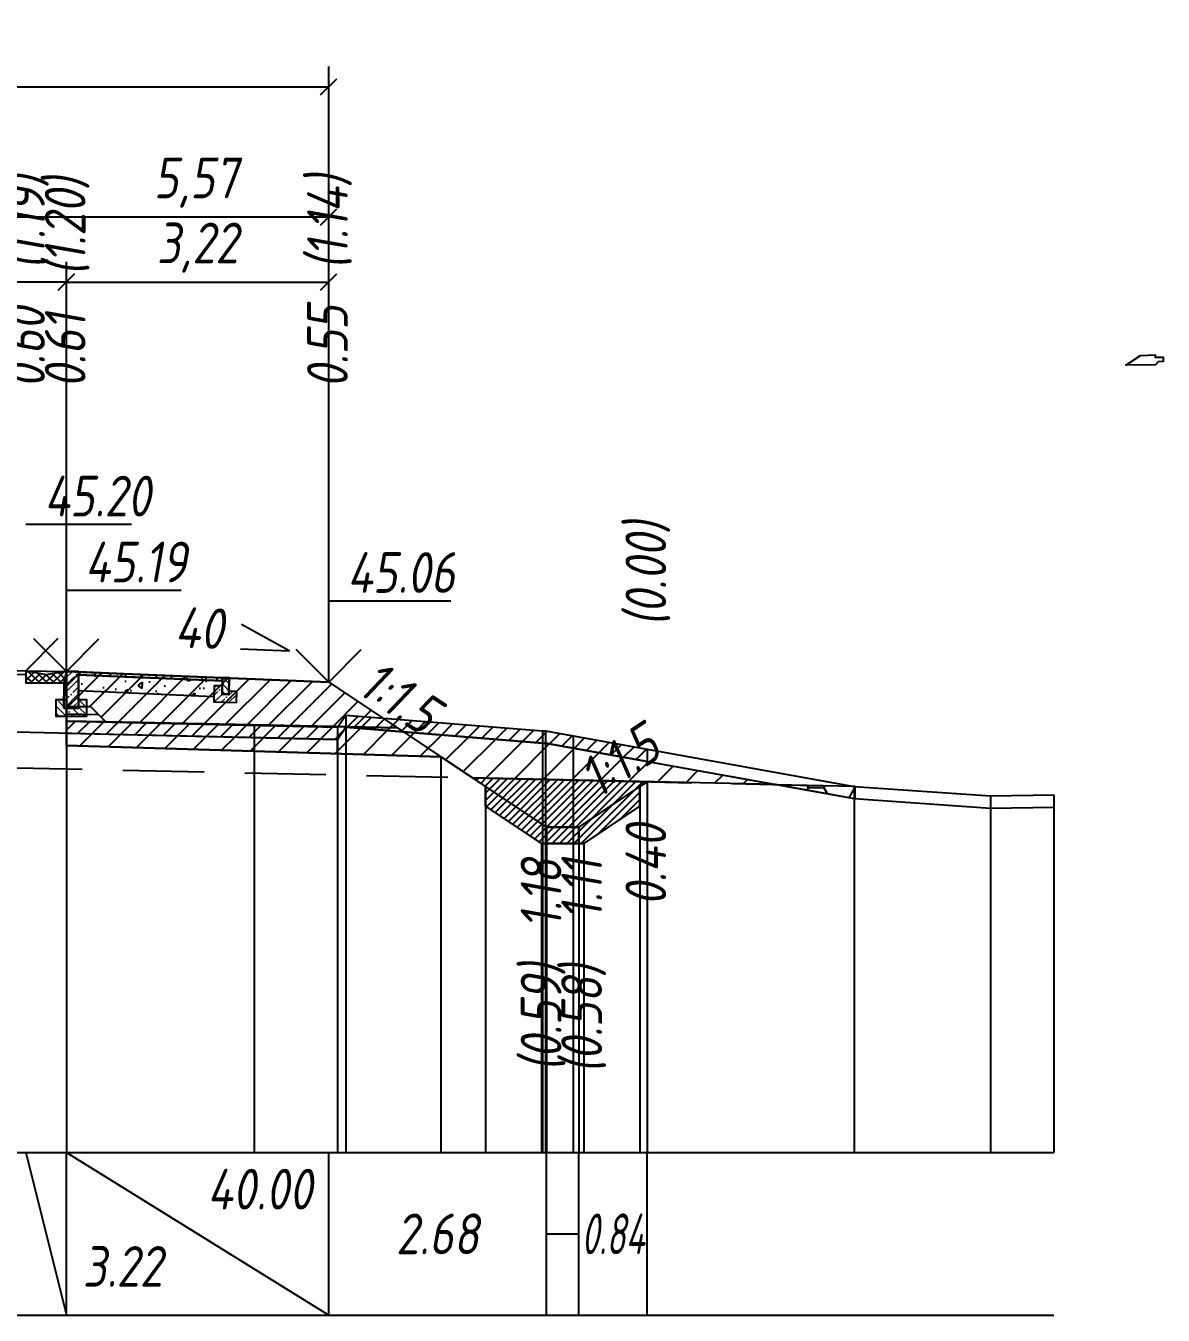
# Model space of a CAD drawing. Extents: x -717 to 1451, y -133302 to 233.
# Drawn here: x -125.9 to -56, y -114167.9 to -114088.6 of the extents above; entities that cross this region are included whole.
import ezdxf
from ezdxf.enums import TextEntityAlignment as Align

# ---------------------------------------------------------------- set-up
doc = ezdxf.new("R2010")
doc.units = 0
doc.linetypes.add('штриховая', pattern=[0.75, 0.5, -0.25])
for name, color, linetype in [('Интерполированный поперечник', 2, 'Continuous'), ('КОД_399', 252, 'Continuous'), ('Код_514', 1, 'Continuous'), ('Контур_0', 7, 'Continuous'), ('Контур_2521', 7, 'Continuous'), ('Контур_2564', 7, 'Continuous'), ('Контур_2660', 7, 'Continuous'), ('Контур_2665', 7, 'Continuous'), ('Контур_400', 7, 'Continuous'), ('Контур_508', 7, 'Continuous'), ('Контур_512', 7, 'Continuous'), ('Контур_513', 7, 'Continuous'), ('Контур_818', 7, 'Continuous'), ('Красный поперечник', 1, 'Continuous'), ('Объём_2501', 7, 'Continuous'), ('Объём_2564', 7, 'Continuous'), ('Объём_2650', 7, 'Continuous'), ('Объём_2660', 7, 'Continuous'), ('Объём_2661', 7, 'Continuous'), ('Объём_2663', 7, 'Continuous'), ('Объём_2664', 7, 'Continuous'), ('Объём_2665', 7, 'Continuous'), ('Объём_2666', 7, 'Continuous'), ('Откосы', 7, 'Continuous'), ('Отметки покрытия', 7, 'Continuous'), ('Рабочие отметки', 7, 'Continuous'), ('Рабочие отметки доп.', 7, 'Continuous'), ('Слои выравнивания', 7, 'Continuous'), ('Таблица', 7, 'Continuous'), ('Уклоны проезжей части', 7, 'Continuous'), ('Черный поперечник', 3, 'Continuous')]:
    doc.layers.add(name, color=color, linetype=linetype)
for name, color, linetype, true_color in [('Контур_2540', 2, 'Continuous', 0xffff00), ('Контур_2560', 2, 'Continuous', 0xffff00), ('Контур_2561', 7, 'Continuous', 0xff8040), ('Контур_2562', 3, 'Continuous', 0x00ff00), ('Контур_2563', 7, 'Continuous', 0xff8000), ('Контур_2570', 7, 'Continuous', 0x80ff00), ('Контур_2583', 3, 'Continuous', 0x00ff00), ('Контур_2584', 3, 'Continuous', 0x00ff00), ('Контур_2736', 4, 'Continuous', 0x00ffff), ('Контур_2737', 4, 'Continuous', 0x00ffff), ('Контур_2738', 4, 'Continuous', 0x00ffff), ('Контур_2739', 4, 'Continuous', 0x00ffff), ('Контур_2741', 4, 'Continuous', 0x00ffff), ('Контур_2742', 4, 'Continuous', 0x00ffff), ('Контур_2743', 4, 'Continuous', 0x00ffff), ('Контур_2744', 7, 'Continuous', 0xa4ffff), ('Контур_2745', 7, 'Continuous', 0xa4ffff), ('Контур_2747', 4, 'Continuous', 0x00ffff), ('Контур_2748', 4, 'Continuous', 0x00ffff), ('Контур_2749', 4, 'Continuous', 0x00ffff), ('Контур_2750', 4, 'Continuous', 0x00ffff), ('Контур_2751', 4, 'Continuous', 0x00ffff), ('Контур_2752', 4, 'Continuous', 0x00ffff), ('Контур_2760', 7, 'Continuous', 0x323232), ('Контур_402', 7, 'Continuous', 0xff6464), ('Контур_703', 4, 'Continuous', 0x00ffff), ('Контур_705', 4, 'Continuous', 0x00ffff), ('Контур_707', 4, 'Continuous', 0x00ffff), ('Контур_720', 131, 'Continuous', 0xaaffff), ('Объём_2520', 7, 'Continuous', 0x80ffff), ('Объём_2540', 2, 'Continuous', 0xffff00), ('Объём_2560', 2, 'Continuous', 0xffff00), ('Объём_2561', 7, 'Continuous', 0xff8040), ('Объём_2562', 3, 'Continuous', 0x00ff00), ('Объём_2563', 7, 'Continuous', 0xff8000), ('Объём_2570', 7, 'Continuous', 0x80ff00), ('Объём_2583', 3, 'Continuous', 0x00ff00), ('Объём_2584', 3, 'Continuous', 0x00ff00), ('Объём_2593', 3, 'Continuous', 0x00ff00), ('Объём_2597', 3, 'Continuous', 0x00ff00), ('Объём_2600', 7, 'Continuous', 0x808000), ('Объём_2620', 2, 'Continuous', 0xffff00), ('Объём_2746', 2, 'Continuous', 0xffff00)]:
    doc.layers.add(name, color=color, linetype=linetype, true_color=true_color)
doc.styles.get("Standard").update_dxf_attribs({"font": 'txt', "height": 2.5})
doc.styles.add('М', font='romand.shx', dxfattribs={"width": 0.8, "oblique": 10, "height": 2.5})
doc.dimstyles.new('ISO-25', dxfattribs={"dimtxt": 2.5, "dimasz": 2.5, "dimexe": 1.25, "dimexo": 0.625, "dimtad": 1, "dimtxsty": 'Standard', "dimcen": 2.5, "dimadec": 0, "dimazin": 0, "dimtfac": 1, "dimtmove": 0, "dimatfit": 3, "dimfxl": 1, "dimarcsym": 0})

# ---------------------------------------------------------------- blocks, each defined once
blk = doc.blocks.new('_Oblique')
at = {"color": 0, "linetype": 'ByBlock', "lineweight": -2}
blk.add_line((-0.5, -0.5), (0.5, 0.5), dxfattribs=at)
blk = doc.blocks.new('*D2352')
at = {"color": 0, "lineweight": -2, "transparency": 16777216}
for p, q in [((-123.373, -114127.744), (-123.373, -114103.119)), ((-107.25, -114128.389), (-107.25, -114103.119)), ((-123.373, -114104.369), (-107.25, -114104.369))]:
    blk.add_line(p, q, dxfattribs=at)
at = {"layer": 'Defpoints', "color": 0, "transparency": 16777216}
for p in [(-107.25, -114104.369), (-123.373, -114128.369), (-107.25, -114129.014)]:
    blk.add_point(p, dxfattribs=at)
at = {"color": 0, "lineweight": -2, "transparency": 16777216, "rotation": 180}
blk.add_blockref('_Oblique', (-123.373, -114104.369), dxfattribs=at)
at = {"color": 0, "lineweight": -2, "transparency": 16777216}
blk.add_blockref('_Oblique', (-107.25, -114104.369), dxfattribs=at)
at = {"color": 0, "transparency": 16777216, "insert": (-115.311, -114102.256), "char_height": 2.5, "width": 10, "attachment_point": 5, "style": 'М'}
blk.add_mtext('3,22', dxfattribs=at)
blk = doc.blocks.new('*D2354')
at = {"color": 0, "lineweight": -2, "transparency": 16777216}
for p, q in [((-135.112, -114127.509), (-135.112, -114103.119)), ((-123.373, -114127.744), (-123.373, -114103.119)), ((-135.112, -114104.369), (-145.861, -114104.369)), ((-123.373, -114104.369), (-135.112, -114104.369))]:
    blk.add_line(p, q, dxfattribs=at)
at = {"layer": 'Defpoints', "color": 0, "transparency": 16777216}
for p in [(-123.373, -114104.369), (-135.112, -114128.134), (-123.373, -114128.369)]:
    blk.add_point(p, dxfattribs=at)
at = {"color": 0, "lineweight": -2, "transparency": 16777216, "rotation": 180}
blk.add_blockref('_Oblique', (-135.112, -114104.369), dxfattribs=at)
at = {"color": 0, "lineweight": -2, "transparency": 16777216}
blk.add_blockref('_Oblique', (-123.373, -114104.369), dxfattribs=at)
at = {"color": 0, "transparency": 16777216, "insert": (-142.016, -114102.256), "char_height": 2.5, "width": 10, "attachment_point": 5, "style": 'М'}
blk.add_mtext('2,35', dxfattribs=at)
blk = doc.blocks.new('*D2357')
at = {"color": 0, "lineweight": -2, "transparency": 16777216}
for p, q in [((-135.112, -114127.509), (-135.112, -114099.119)), ((-107.25, -114128.389), (-107.25, -114099.119)), ((-107.25, -114100.369), (-135.112, -114100.369))]:
    blk.add_line(p, q, dxfattribs=at)
at = {"layer": 'Defpoints', "color": 0, "transparency": 16777216}
for p in [(-135.112, -114100.369), (-135.112, -114128.134), (-107.25, -114129.014)]:
    blk.add_point(p, dxfattribs=at)
at = {"color": 0, "lineweight": -2, "transparency": 16777216, "rotation": 180}
blk.add_blockref('_Oblique', (-135.112, -114100.369), dxfattribs=at)
at = {"color": 0, "lineweight": -2, "transparency": 16777216}
blk.add_blockref('_Oblique', (-107.25, -114100.369), dxfattribs=at)
at = {"color": 0, "transparency": 16777216, "insert": (-115.4, -114098.256), "char_height": 2.5, "width": 10, "attachment_point": 5, "style": 'М'}
blk.add_mtext('5,57', dxfattribs=at)
blk = doc.blocks.new('*D2359')
at = {"color": 0, "lineweight": -2, "transparency": 16777216}
for p, q in [((-221.112, -114127.839), (-221.112, -114091.119)), ((-107.25, -114128.389), (-107.25, -114091.119)), ((-221.112, -114092.369), (-107.25, -114092.369))]:
    blk.add_line(p, q, dxfattribs=at)
at = {"layer": 'Defpoints', "color": 0, "transparency": 16777216}
for p in [(-107.25, -114092.369), (-221.112, -114128.464), (-107.25, -114129.014)]:
    blk.add_point(p, dxfattribs=at)
at = {"color": 0, "lineweight": -2, "transparency": 16777216, "rotation": 180}
blk.add_blockref('_Oblique', (-221.112, -114092.369), dxfattribs=at)
at = {"color": 0, "lineweight": -2, "transparency": 16777216}
blk.add_blockref('_Oblique', (-107.25, -114092.369), dxfattribs=at)
at = {"color": 0, "transparency": 16777216, "insert": (-164.181, -114090.256), "char_height": 2.5, "width": 12.5, "attachment_point": 5, "style": 'М'}
blk.add_mtext('22,77', dxfattribs=at)
blk = doc.blocks.new('Тротуар1')
at = {"linetype": 'Continuous', "lineweight": 13}
h = blk.add_hatch(dxfattribs=at)
h.set_pattern_fill('ANSI35', scale=5, angle=90)
h.set_pattern_definition([(135, (-1541.6927, -4801.9416), (-0.88388348, -0.88388348), []), (135, (-1541.6927, -4801.0577), (-0.88388348, -0.88388348), [1.5625, -0.3125, 0, -0.3125])])
h.paths.add_polyline_path([(-16.72, -1.24), (-17.72, -1.24), (-17.72, -2.24), (-18.52, -2.24), (-18.52, -1.85), (-19.52, -1.89), (-19.52, -3.24), (-16.72, -3.24)])
h = blk.add_hatch(dxfattribs=at)
h.set_pattern_fill('ANSI35', scale=5)
h.set_pattern_definition([(45, (-1541.6927, -4800.4416), (-0.88388348, 0.88388348), []), (45, (-1540.8088, -4800.4416), (-0.88388348, 0.88388348), [1.5625, -0.3125, 0, -0.3125])])
h.paths.add_polyline_path([(-17.72, -0.24), (-18.52, -0.24), (-18.52, -2.24), (-17.72, -2.24)])
at = {"linetype": 'Continuous'}
h = blk.add_hatch(dxfattribs=at)
h.set_pattern_fill('ANSI31', color=256, scale=15, angle=45, style=0)
h.set_pattern_definition([(90, (-1932.1888, -4954.235), (-1.875, 3e-16), [])])
h.paths.add_polyline_path([(0, 0), (-17.72, -0.24), (-17.71, -0.63), (-11.04, -0.58), (0, -0.4)])
at = {"layer": 'КОД_399'}
h = blk.add_hatch(dxfattribs=at)
h.set_pattern_fill('AR-CONC', scale=0.7, angle=45, style=0)
h.set_pattern_definition([(95, (-1932.189, -4954.235), (3.860864, 3.2396496), [0.525, -5.775]), (40, (-1932.189, -4954.235), (-4.409945, 3.036377), [0.42, -4.62]), (145.45144, (-1931.867, -4953.965), (-0.549081, 6.2760265), [0.4461813, -4.907995]), (91.1842, (-1933.179, -4953.245), (6.101854, 4.4632964), [0.7875, -8.6625]), (141.63564, (-1932.67, -4952.873), (-0.1953, 9.447982), [0.669272, -7.361996]), (36.18416, (-1933.179, -4953.245), (-0.1953, 9.447982), [0.63, -6.93]), (66, (-1932.4363, -4952.9975), (4.947401, 0.9616773), [0.525, -5.775]), (11, (-1932.4363, -4952.9975), (-2.38496, 4.793659), [0.42, -4.62]), (116.45144, (-1932.024, -4952.9174), (2.562441, 5.7553363), [0.4461813, -4.907995]), (82.5, (-1932.1888, -4954.235), (-1.5875523, 1.7079287), [0, -4.564, 0, -4.69, 0, -4.6375]), (52.5, (-1932.1888, -4954.235), (-0.6501106, 3.2543661), [0, -2.674, 0, -4.459, 0, -1.7675]), (12.5, (-1933.2926, -4955.3388), (2.7539272, 2.5306453), [0, -1.75, 0, -5.46, 0, -7.245]), (2.5, (-1933.7876, -4955.8337), (2.3911299, 3.3821186), [0, -2.275, 0, -3.626, 0, -5.145])])
h.paths.add_polyline_path([(0, -0.4), (-17.71, -0.63), (-17.72, -1.24), (-16.71, -1.24), (-16.72, -2.62), (-0.07, -2.41)])
at = {"linetype": 'Continuous'}
blk.add_lwpolyline([(-17.72, -1.24), (-16.72, -1.24), (-16.72, -3.24), (-19.52, -3.24), (-19.52, -1.89), (-18.52, -1.85)], dxfattribs=at)
at = {"color": 7, "lineweight": 30}
for points in [[(-18.52, -0.24), (-18.52, -2.24), (-17.72, -2.24), (-17.72, -0.24), (-18.52, -0.24)], [(-8.6, -0.53), (0, -0.4)]]:
    blk.add_lwpolyline(points, dxfattribs=at)
for points in [[(0, 0), (-17.72, -0.24), (-17.72, -0.63), (0, -0.4)], [(0, -0.4), (-17.71, -0.63), (-17.72, -1.24), (-16.71, -1.24), (-16.72, -2.62), (-0.07, -2.39)]]:
    blk.add_lwpolyline(points, close=True)
blk = doc.blocks.new('БР100.30.18')
at = {"linetype": 'Continuous', "lineweight": 13}
h = blk.add_hatch(dxfattribs=at)
h.set_pattern_fill('ANSI35', scale=5)
h.set_pattern_definition([(45, (-1504.996, -4799.2297), (-0.88388348, 0.88388348), []), (45, (-1504.1121, -4799.2297), (-0.88388348, 0.88388348), [1.5625, -0.3125, 0, -0.3125])])
h.paths.add_polyline_path([(0.3, 3.47), (1.8, 3.47), (1.8, -1.03), (0, -1.03), (0, 1.97)])
h = blk.add_hatch(dxfattribs=at)
h.set_pattern_fill('ANSI35', scale=5, angle=90)
h.set_pattern_definition([(135, (-1504.996, -4800.7297), (-0.88388348, -0.88388348), []), (135, (-1504.996, -4799.8458), (-0.88388348, -0.88388348), [1.5625, -0.3125, 0, -0.3125])])
h.paths.add_polyline_path([(-1, -0.03), (0, -0.03), (0, -1.03), (1.8, -1.03), (1.8, -0.03), (2.8, -0.03), (2.8, -2.03), (-1, -2.03)])
at = {"color": 7, "lineweight": 30}
blk.add_lwpolyline([(1.8, -1.03), (0, -1.03), (0, 1.97), (0.3, 3.47), (1.8, 3.47)], close=True, dxfattribs=at)
at = {"linetype": 'Continuous'}
blk.add_lwpolyline([(0, -0.03), (-1, -0.03), (-1, -2.03), (2.8, -2.03), (2.8, -0.03), (1.8, -0.03)], dxfattribs=at)

msp = doc.modelspace()

# ---------------------------------------------------------------- hatches: boundary and pattern name
h = msp.add_hatch()
h.set_pattern_fill('ANSI37', color=256, scale=0.1)
h.set_pattern_definition([(45, (-124.6228, -114128.50673), (-0.22451, 0.22451), []), (135, (-124.6228, -114128.50673), (-0.22451, -0.22451), [])])
h.paths.add_polyline_path([(-125.873, -114128.257), (-125.873, -114129.01), (-123.514, -114129.01), (-123.373, -114128.307), (-124.623, -114128.507)])
at = {"layer": 'Объём_2563'}
h = msp.add_hatch(dxfattribs=at)
h.set_pattern_fill('ANSI31', color=256, scale=0.3)
h.set_pattern_definition([(45, (-343.5111, 6.1284), (-0.673519209, 0.673519209), [])])
h.paths.add_polyline_path([(-120.954, -114131.405), (-121.873, -114130.487), (-123.373, -114130.457), (-123.373, -114128.307), (-107.25, -114128.952), (-103.032, -114131.764)])
at = {"layer": 'Объём_2570'}
h = msp.add_hatch(dxfattribs=at)
h.set_pattern_fill('ANSI31', color=256, scale=0.2)
h.set_pattern_definition([(45, (-343.5111, 6.12845), (-0.449012806, 0.449012806), [])])
h.paths.add_polyline_path([(-123.373, -114131.357), (-106.705, -114131.733), (-106.205, -114130.985), (-94.116, -114131.96), (-93.929, -114131.962), (-87.678, -114133.082), (-87.678, -114133.832), (-93.929, -114132.712), (-94.116, -114132.71), (-106.205, -114131.735), (-106.705, -114132.483), (-123.373, -114132.107)])
at = {"layer": 'Объём_2600'}
h = msp.add_hatch(dxfattribs=at)
h.set_pattern_fill('ANSI31', color=6, scale=0.4)
h.set_pattern_definition([(45, (-343.5111, 6.1284), (-0.898025612, 0.898025612), [])])
h.paths.add_polyline_path([(-106.705, -114132.483), (-106.205, -114131.735), (-94.116, -114132.71), (-93.929, -114132.712), (-79.775, -114135.252), (-98.418, -114134.839), (-100.356, -114133.547), (-123.373, -114132.857), (-123.373, -114132.086)])
h = msp.add_hatch(dxfattribs=at)
h.set_pattern_fill('HONEY', color=5, scale=0.3)
h.set_pattern_definition([(0, (-343.5111, 6.12845), (1.42875, 0.8248891935), [0.9525, -1.905]), (120, (-343.5111, 6.12845), (-1.428749997, 0.824889199), [0.9525, -1.905]), (60, (-343.5111, 6.12845), (3e-09, 1.6497783924), [-1.905, 0.9525])])
h.paths.add_polyline_path([(-74.917, -114135.36), (-74.917, -114136.123), (-79.775, -114135.252)])
at = {"layer": 'Объём_2620'}
h = msp.add_hatch(dxfattribs=at)
h.set_pattern_fill('ANSI31', color=2, scale=0.1)
h.set_pattern_definition([(45, (-343.5111, 6.12845), (-0.224506403, 0.224506403), [])])
h.paths.add_polyline_path([(-97.62, -114135.372), (-98.418, -114134.839), (-87.678, -114135.077), (-88.12, -114135.372), (-88.12, -114136.573), (-91.567, -114138.872), (-94.173, -114138.872), (-97.62, -114136.573)])

# ---------------------------------------------------------------- linework, layer by layer
msp.add_lwpolyline([(-125.873, -114128.257), (-125.873, -114129.01), (-123.514, -114129.01), (-123.373, -114128.307), (-124.623, -114128.507), (-125.873, -114128.257)])
at = {"layer": 'Интерполированный поперечник', "linetype": 'штриховая', "ltscale": 10, "flags": 128}
msp.add_lwpolyline([(-232.387, -114131.872), (-74.917, -114135.36)], dxfattribs=at)
at = {"layer": 'Код_514'}
for p, q in [((-125.873, -114157.872), (-123.373, -114167.872)), ((-123.373, -114167.872), (-123.373, -114157.872)), ((-123.373, -114157.872), (-107.25, -114167.872)), ((-107.25, -114167.872), (-107.25, -114157.872)), ((-93.87, -114167.872), (-93.87, -114157.872)), ((-91.87, -114167.872), (-91.87, -114157.872)), ((-87.678, -114167.872), (-87.678, -114157.872)), ((-93.87, -114162.872), (-91.87, -114162.872))]:
    msp.add_line(p, q, dxfattribs=at)
at = {"layer": 'Контур_0', "flags": 128}
for points in [[(-107.25, -114128.952), (-98.418, -114134.839), (-98.418, -114134.839), (-98.418, -114134.839), (-98.418, -114134.839), (-98.418, -114134.839), (-98.418, -114134.839), (-98.418, -114134.839), (-98.418, -114134.839), (-98.418, -114134.839), (-98.418, -114134.839), (-98.418, -114134.839), (-98.418, -114134.839), (-98.418, -114134.839), (-98.418, -114134.839), (-93.87, -114137.872)], [(-107.25, -114128.952), (-98.418, -114134.839), (-98.418, -114134.839), (-98.418, -114134.839), (-98.418, -114134.839), (-98.418, -114134.839), (-98.418, -114134.839), (-98.418, -114134.839), (-98.418, -114134.839), (-98.418, -114134.839), (-98.418, -114134.839), (-98.418, -114134.839), (-98.418, -114134.839), (-98.418, -114134.839), (-98.418, -114134.839), (-93.87, -114137.872), (-91.87, -114137.872), (-87.678, -114135.077), (-87.678, -114135.077), (-87.678, -114135.077), (-87.678, -114135.077), (-87.678, -114135.077), (-87.678, -114135.077), (-87.678, -114135.077), (-87.678, -114135.077), (-87.678, -114135.077), (-87.678, -114135.077), (-87.678, -114135.077), (-87.678, -114135.077), (-87.678, -114135.077)], [(-123.373, -114131.357), (-123.373, -114130.457), (-121.873, -114130.487), (-120.954, -114131.405), (-123.373, -114131.357), (-123.373, -114131.357)], [(-123.373, -114130.457), (-121.873, -114130.487), (-120.954, -114131.405), (-103.032, -114131.764)]]:
    msp.add_lwpolyline(points, dxfattribs=at)
at = {"layer": 'Контур_2521', "color": 250, "flags": 128}
msp.add_lwpolyline([(-123.373, -114130.907), (-121.414, -114130.946)], dxfattribs=at)
at = {"layer": 'Контур_2540', "flags": 128}
msp.add_lwpolyline([(-123.373, -114131.357), (-103.032, -114131.764), (-100.356, -114133.547), (-123.373, -114132.857), (-123.373, -114131.357), (-123.373, -114131.357)], dxfattribs=at)
at = {"layer": 'Контур_2560', "flags": 128}
msp.add_lwpolyline([(-123.373, -114128.307), (-107.25, -114128.952), (-107.25, -114128.952), (-107.25, -114128.952)], dxfattribs=at)
at = {"layer": 'Контур_2561', "flags": 128}
msp.add_lwpolyline([(-123.373, -114128.307), (-123.373, -114128.307), (-107.25, -114128.952), (-107.25, -114128.952), (-123.373, -114128.307)], dxfattribs=at)
at = {"layer": 'Контур_2562', "flags": 128}
msp.add_lwpolyline([(-107.25, -114128.952), (-107.25, -114128.952), (-107.25, -114128.952), (-107.25, -114128.952), (-107.25, -114128.952)], dxfattribs=at)
at = {"layer": 'Контур_2563', "flags": 128}
msp.add_lwpolyline([(-120.954, -114131.405), (-121.873, -114130.487), (-123.373, -114130.457), (-123.373, -114128.307), (-107.25, -114128.952), (-103.032, -114131.764), (-120.954, -114131.405), (-120.954, -114131.405)], dxfattribs=at)
at = {"layer": 'Контур_2564', "flags": 128}
msp.add_lwpolyline([(-123.373, -114128.307), (-107.25, -114128.952)], dxfattribs=at)
at = {"layer": 'Контур_2570', "flags": 128}
msp.add_lwpolyline([(-170.509, -114130.972), (-111.832, -114132.358), (-106.705, -114132.483), (-106.205, -114131.735), (-94.116, -114132.71), (-93.929, -114132.712), (-92.224, -114133.014), (-74.944, -114136.121), (-74.944, -114136.121), (-66.567, -114136.701), (-62.678, -114136.637)], dxfattribs=at)
at = {"layer": 'Контур_2583', "flags": 128}
for points in [[(-93.87, -114137.872), (-97.62, -114135.372), (-97.62, -114136.573), (-94.173, -114138.872), (-93.87, -114138.872), (-93.87, -114137.872)], [(-88.12, -114136.573), (-88.12, -114135.372), (-91.87, -114137.872), (-91.87, -114138.872), (-91.567, -114138.872), (-88.12, -114136.573)]]:
    msp.add_lwpolyline(points, dxfattribs=at)
at = {"layer": 'Контур_2584', "flags": 128}
msp.add_lwpolyline([(-93.87, -114137.872), (-93.87, -114138.872), (-91.87, -114138.872), (-91.87, -114137.872), (-93.87, -114137.872)], dxfattribs=at)
at = {"layer": 'Контур_2660', "flags": 128}
msp.add_lwpolyline([(-123.373, -114132.857), (-100.356, -114133.547)], dxfattribs=at)
at = {"layer": 'Контур_2665', "flags": 128}
msp.add_lwpolyline([(-107.25, -114128.952), (-107.25, -114128.952)], dxfattribs=at)
at = {"layer": 'Контур_2736', "flags": 128}
for points in [[(-107.25, -114128.952), (-98.418, -114134.839)], [(-98.418, -114134.839), (-93.87, -114137.872)]]:
    msp.add_lwpolyline(points, dxfattribs=at)
at = {"layer": 'Контур_2737', "flags": 128}
msp.add_lwpolyline([(-98.418, -114134.839), (-98.418, -114134.839)], dxfattribs=at)
at = {"layer": 'Контур_2738', "flags": 128}
msp.add_lwpolyline([(-98.418, -114134.839), (-98.418, -114134.839)], dxfattribs=at)
at = {"layer": 'Контур_2739', "flags": 128}
msp.add_lwpolyline([(-98.418, -114134.839), (-98.418, -114134.839)], dxfattribs=at)
at = {"layer": 'Контур_2741', "flags": 128}
msp.add_lwpolyline([(-87.678, -114135.077), (-87.678, -114135.077)], dxfattribs=at)
at = {"layer": 'Контур_2742', "flags": 128}
msp.add_lwpolyline([(-87.678, -114135.077), (-87.678, -114135.077)], dxfattribs=at)
at = {"layer": 'Контур_2743', "flags": 128}
msp.add_lwpolyline([(-87.678, -114135.077), (-87.678, -114135.077)], dxfattribs=at)
at = {"layer": 'Контур_2744', "flags": 128}
msp.add_lwpolyline([(-87.678, -114135.077), (-87.678, -114135.077)], dxfattribs=at)
msp.add_lwpolyline([(-87.678, -114135.077), (-87.678, -114135.077)], dxfattribs=at)
msp.add_lwpolyline([(-87.678, -114135.077), (-87.678, -114135.077)], dxfattribs=at)
msp.add_lwpolyline([(-87.678, -114135.077), (-87.678, -114135.077)], dxfattribs=at)
msp.add_lwpolyline([(-87.678, -114135.077), (-87.678, -114135.077)], dxfattribs=at)
msp.add_lwpolyline([(-87.678, -114135.077), (-87.678, -114135.077)], dxfattribs=at)
at = {"layer": 'Контур_2745', "flags": 128}
msp.add_lwpolyline([(-98.418, -114134.839), (-98.418, -114134.839)], dxfattribs=at)
msp.add_lwpolyline([(-98.418, -114134.839), (-98.418, -114134.839)], dxfattribs=at)
msp.add_lwpolyline([(-98.418, -114134.839), (-98.418, -114134.839)], dxfattribs=at)
msp.add_lwpolyline([(-98.418, -114134.839), (-98.418, -114134.839)], dxfattribs=at)
msp.add_lwpolyline([(-98.418, -114134.839), (-98.418, -114134.839)], dxfattribs=at)
msp.add_lwpolyline([(-98.418, -114134.839), (-98.418, -114134.839)], dxfattribs=at)
at = {"layer": 'Контур_2747', "flags": 128}
msp.add_lwpolyline([(-98.418, -114134.839), (-98.418, -114134.839)], dxfattribs=at)
at = {"layer": 'Контур_2748', "flags": 128}
msp.add_lwpolyline([(-98.418, -114134.839), (-98.418, -114134.839)], dxfattribs=at)
at = {"layer": 'Контур_2749', "flags": 128}
msp.add_lwpolyline([(-98.418, -114134.839), (-98.418, -114134.839)], dxfattribs=at)
at = {"layer": 'Контур_2750', "flags": 128}
msp.add_lwpolyline([(-87.678, -114135.077), (-87.678, -114135.077)], dxfattribs=at)
at = {"layer": 'Контур_2751', "flags": 128}
msp.add_lwpolyline([(-87.678, -114135.077), (-87.678, -114135.077)], dxfattribs=at)
at = {"layer": 'Контур_2752', "flags": 128}
msp.add_lwpolyline([(-87.678, -114135.077), (-87.678, -114135.077)], dxfattribs=at)
at = {"layer": 'Контур_2760', "flags": 128}
msp.add_lwpolyline([(-213.682, -114128.113), (-211.612, -114128.072), (-194.112, -114127.722), (-193.398, -114127.708), (-173.362, -114127.307), (-170.509, -114127.364), (-152.612, -114127.722), (-135.112, -114128.072), (-125.873, -114128.257), (-123.373, -114128.307)], dxfattribs=at)
at = {"layer": 'Контур_400', "flags": 128}
msp.add_lwpolyline([(-173.362, -114127.307), (-152.612, -114127.722), (-135.112, -114128.072), (-135.112, -114128.072), (-135.112, -114128.072), (-135.112, -114128.072), (-125.873, -114128.257), (-125.873, -114128.257), (-123.373, -114128.307)], dxfattribs=at)
at = {"layer": 'Контур_402', "flags": 128}
msp.add_lwpolyline([(-123.373, -114131.336), (-123.373, -114132.857), (-100.356, -114133.547)], dxfattribs=at)
at = {"layer": 'Контур_508', "flags": 128}
msp.add_lwpolyline([(-123.373, -114131.336), (-123.373, -114132.857), (-100.356, -114133.547), (-97.62, -114135.372), (-97.62, -114136.573), (-94.173, -114138.872), (-93.87, -114138.872), (-91.87, -114138.872), (-91.567, -114138.872), (-88.12, -114136.573), (-88.12, -114135.372), (-87.678, -114135.077)], dxfattribs=at)
at = {"layer": 'Контур_512', "flags": 128}
msp.add_lwpolyline([(-123.373, -114132.857), (-100.356, -114133.547), (-97.62, -114135.372), (-97.62, -114136.573), (-94.173, -114138.872), (-93.87, -114138.872), (-91.87, -114138.872), (-91.567, -114138.872), (-88.12, -114136.573), (-88.12, -114135.372), (-87.678, -114135.077)], dxfattribs=at)
at = {"layer": 'Контур_513', "flags": 128}
msp.add_lwpolyline([(-123.373, -114131.336), (-123.373, -114132.857), (-100.356, -114133.547), (-97.62, -114135.372), (-97.62, -114136.573), (-94.173, -114138.872), (-93.87, -114138.872), (-91.87, -114138.872), (-91.567, -114138.872), (-88.12, -114136.573), (-88.12, -114135.372), (-87.678, -114135.077)], dxfattribs=at)
at = {"layer": 'Контур_703', "flags": 128}
msp.add_lwpolyline([(-107.25, -114128.952), (-98.418, -114134.839)], dxfattribs=at)
at = {"layer": 'Контур_705', "flags": 128}
msp.add_lwpolyline([(-98.418, -114134.839), (-98.418, -114134.839)], dxfattribs=at)
at = {"layer": 'Контур_707', "flags": 128}
msp.add_lwpolyline([(-91.87, -114137.872), (-87.678, -114135.077)], dxfattribs=at)
at = {"layer": 'Контур_720', "flags": 128}
msp.add_lwpolyline([(-93.87, -114137.872), (-91.87, -114137.872)], dxfattribs=at)
at = {"layer": 'Контур_818', "flags": 128}
msp.add_lwpolyline([(-238.511, -114132.692), (-236.255, -114132.846), (-218.096, -114131.89), (-216.343, -114131.799), (-214.605, -114131.661), (-214.287, -114131.33), (-214.182, -114131.15), (-213.682, -114131.9), (-193.398, -114131.34), (-173.362, -114131.018), (-170.509, -114130.972), (-111.832, -114132.358), (-106.705, -114132.483), (-106.205, -114131.735), (-94.116, -114132.71), (-93.929, -114132.712), (-92.224, -114133.014), (-87.678, -114133.832)], dxfattribs=at)
at = {"layer": 'Красный поперечник'}
for p, q in [((-125.873, -114128.257), (-123.373, -114128.307)), ((-123.373, -114128.307), (-107.25, -114128.952)), ((-107.25, -114128.952), (-93.87, -114137.872)), ((-123.373, -114132.857), (-123.373, -114157.872)), ((-100.356, -114133.547), (-100.356, -114157.872)), ((-91.87, -114137.872), (-87.678, -114135.077)), ((-87.678, -114135.077), (-87.678, -114157.872)), ((-97.62, -114135.372), (-97.62, -114157.872)), ((-88.12, -114135.372), (-88.12, -114157.872)), ((-97.62, -114136.573), (-97.62, -114157.872)), ((-88.12, -114136.573), (-88.12, -114157.872)), ((-93.87, -114137.872), (-91.87, -114137.872)), ((-94.173, -114138.872), (-94.173, -114157.872)), ((-93.87, -114138.872), (-93.87, -114157.872)), ((-91.87, -114138.872), (-91.87, -114157.872)), ((-91.567, -114138.872), (-91.567, -114157.872))]:
    msp.add_line(p, q, dxfattribs=at)
at = {"layer": 'Объём_2501', "flags": 128}
for points in [[(-173.362, -114127.307), (-152.612, -114127.722), (-135.112, -114128.072), (-135.112, -114128.072), (-135.112, -114128.072), (-135.112, -114128.072), (-125.873, -114128.257), (-125.873, -114128.257), (-123.373, -114128.307)], [(-135.112, -114128.072), (-125.873, -114128.257), (-125.873, -114128.257), (-123.373, -114128.307)]]:
    msp.add_lwpolyline(points, dxfattribs=at)
at = {"layer": 'Объём_2520', "color": 250, "flags": 128}
msp.add_lwpolyline([(-123.373, -114131.357), (-123.373, -114130.457), (-121.873, -114130.487), (-120.954, -114131.405), (-123.373, -114131.357), (-123.373, -114131.357)], dxfattribs=at)
msp.add_lwpolyline([(-123.373, -114131.357), (-123.373, -114130.457), (-121.873, -114130.487), (-120.954, -114131.405), (-123.373, -114131.357), (-123.373, -114131.357)], dxfattribs=at)
at = {"layer": 'Объём_2540', "flags": 128}
msp.add_lwpolyline([(-123.373, -114131.357), (-103.032, -114131.764), (-100.356, -114133.547), (-123.373, -114132.857), (-123.373, -114131.357), (-123.373, -114131.357)], dxfattribs=at)
msp.add_lwpolyline([(-123.373, -114131.357), (-103.032, -114131.764), (-100.356, -114133.547), (-123.373, -114132.857), (-123.373, -114131.357), (-123.373, -114131.357)], dxfattribs=at)
at = {"layer": 'Объём_2560', "flags": 128}
msp.add_lwpolyline([(-123.373, -114128.307), (-107.25, -114128.952), (-107.25, -114128.952), (-107.25, -114128.952)], dxfattribs=at)
msp.add_lwpolyline([(-123.373, -114128.307), (-107.25, -114128.952), (-107.25, -114128.952), (-107.25, -114128.952)], dxfattribs=at)
at = {"layer": 'Объём_2561', "flags": 128}
msp.add_lwpolyline([(-123.373, -114128.307), (-123.373, -114128.307), (-107.25, -114128.952), (-107.25, -114128.952), (-123.373, -114128.307)], dxfattribs=at)
msp.add_lwpolyline([(-123.373, -114128.307), (-123.373, -114128.307), (-107.25, -114128.952), (-107.25, -114128.952), (-123.373, -114128.307)], dxfattribs=at)
at = {"layer": 'Объём_2562', "flags": 128}
msp.add_lwpolyline([(-107.25, -114128.952), (-107.25, -114128.952), (-107.25, -114128.952), (-107.25, -114128.952), (-107.25, -114128.952)], dxfattribs=at)
msp.add_lwpolyline([(-107.25, -114128.952), (-107.25, -114128.952), (-107.25, -114128.952), (-107.25, -114128.952), (-107.25, -114128.952)], dxfattribs=at)
at = {"layer": 'Объём_2563', "color": 250, "flags": 128}
for points in [[(-57.351, -114108.882), (-56.451, -114108.846), (-56.451, -114108.987), (-55.951, -114108.987), (-55.951, -114109.256), (-56.251, -114109.262), (-56.434, -114109.446), (-58.251, -114109.482), (-57.351, -114108.882), (-57.351, -114108.882)], [(-120.954, -114131.405), (-121.873, -114130.487), (-123.373, -114130.457), (-123.373, -114128.307), (-107.25, -114128.952), (-103.032, -114131.764), (-120.954, -114131.405), (-120.954, -114131.405)], [(-120.954, -114131.405), (-121.873, -114130.487), (-123.373, -114130.457), (-123.373, -114128.307), (-107.25, -114128.952), (-103.032, -114131.764), (-120.954, -114131.405), (-120.954, -114131.405)]]:
    msp.add_lwpolyline(points, dxfattribs=at)
at = {"layer": 'Объём_2564', "flags": 128}
msp.add_lwpolyline([(-123.373, -114128.307), (-107.25, -114128.952)], dxfattribs=at)
msp.add_lwpolyline([(-123.373, -114128.307), (-107.25, -114128.952)], dxfattribs=at)
at = {"layer": 'Объём_2570', "flags": 128}
for points in [[(-87.678, -114133.832), (-93.929, -114132.712), (-94.116, -114132.71), (-106.205, -114131.735), (-106.705, -114132.483), (-123.373, -114132.107), (-123.373, -114132.107), (-123.373, -114131.336), (-123.373, -114131.336), (-106.705, -114131.733), (-106.205, -114130.985), (-94.116, -114131.96), (-93.929, -114131.962), (-87.678, -114133.082), (-87.678, -114133.832), (-87.678, -114133.832)], [(-123.373, -114131.357), (-106.705, -114131.733), (-106.205, -114130.985), (-94.116, -114131.96), (-93.929, -114131.962), (-87.678, -114133.082), (-87.678, -114133.832), (-87.678, -114133.832), (-87.678, -114133.832), (-93.929, -114132.712), (-94.116, -114132.71), (-106.205, -114131.735), (-106.705, -114132.483), (-123.373, -114132.107), (-123.373, -114131.357)]]:
    msp.add_lwpolyline(points, dxfattribs=at)
at = {"layer": 'Объём_2583', "flags": 128}
for points in [[(-93.87, -114137.872), (-97.62, -114135.372), (-97.62, -114136.573), (-94.173, -114138.872), (-93.87, -114138.872), (-93.87, -114137.872)], [(-93.87, -114137.872), (-97.62, -114135.372), (-97.62, -114136.573), (-94.173, -114138.872), (-93.87, -114138.872), (-93.87, -114137.872)], [(-88.12, -114136.573), (-88.12, -114135.372), (-91.87, -114137.872), (-91.87, -114138.872), (-91.567, -114138.872), (-88.12, -114136.573)], [(-88.12, -114136.573), (-88.12, -114135.372), (-91.87, -114137.872), (-91.87, -114138.872), (-91.567, -114138.872), (-88.12, -114136.573)]]:
    msp.add_lwpolyline(points, dxfattribs=at)
at = {"layer": 'Объём_2584', "flags": 128}
msp.add_lwpolyline([(-93.87, -114137.872), (-93.87, -114138.872), (-91.87, -114138.872), (-91.87, -114137.872), (-93.87, -114137.872)], dxfattribs=at)
msp.add_lwpolyline([(-93.87, -114137.872), (-93.87, -114138.872), (-91.87, -114138.872), (-91.87, -114137.872), (-93.87, -114137.872)], dxfattribs=at)
at = {"layer": 'Объём_2593', "flags": 128}
for points in [[(-97.62, -114135.372), (-93.87, -114137.872)], [(-97.62, -114135.372), (-93.87, -114137.872)], [(-91.87, -114137.872), (-88.12, -114135.372)], [(-91.87, -114137.872), (-88.12, -114135.372)]]:
    msp.add_lwpolyline(points, dxfattribs=at)
at = {"layer": 'Объём_2597', "flags": 128}
msp.add_lwpolyline([(-93.87, -114137.872), (-91.87, -114137.872)], dxfattribs=at)
msp.add_lwpolyline([(-93.87, -114137.872), (-91.87, -114137.872)], dxfattribs=at)
at = {"layer": 'Объём_2600', "color": 5, "flags": 128}
msp.add_lwpolyline([(-74.917, -114135.36), (-74.917, -114136.123), (-79.775, -114135.252), (-74.917, -114135.36), (-74.917, -114135.36)], dxfattribs=at)
msp.add_lwpolyline([(-74.917, -114135.36), (-74.917, -114136.123), (-79.775, -114135.252), (-74.917, -114135.36), (-74.917, -114135.36)], dxfattribs=at)
at = {"layer": 'Объём_2620', "flags": 128}
msp.add_lwpolyline([(-97.62, -114135.372), (-98.418, -114134.839), (-87.678, -114135.077), (-88.12, -114135.372), (-88.12, -114136.573), (-91.567, -114138.872), (-94.173, -114138.872), (-97.62, -114136.573), (-97.62, -114135.372), (-97.62, -114135.372)], dxfattribs=at)
msp.add_lwpolyline([(-97.62, -114135.372), (-98.418, -114134.839), (-87.678, -114135.077), (-88.12, -114135.372), (-88.12, -114136.573), (-91.567, -114138.872), (-94.173, -114138.872), (-97.62, -114136.573), (-97.62, -114135.372), (-97.62, -114135.372)], dxfattribs=at)
at = {"layer": 'Объём_2650', "color": 6, "flags": 128}
msp.add_lwpolyline([(-106.705, -114132.483), (-106.205, -114131.735), (-94.116, -114132.71), (-93.929, -114132.712), (-79.775, -114135.252), (-98.418, -114134.839), (-100.356, -114133.547), (-123.373, -114132.857), (-123.373, -114132.086), (-106.705, -114132.483), (-106.705, -114132.483)], dxfattribs=at)
msp.add_lwpolyline([(-106.705, -114132.483), (-106.205, -114131.735), (-94.116, -114132.71), (-93.929, -114132.712), (-79.775, -114135.252), (-98.418, -114134.839), (-100.356, -114133.547), (-123.373, -114132.857), (-123.373, -114132.086), (-106.705, -114132.483), (-106.705, -114132.483)], dxfattribs=at)
at = {"layer": 'Объём_2660', "flags": 128}
msp.add_lwpolyline([(-123.373, -114132.857), (-100.356, -114133.547)], dxfattribs=at)
msp.add_lwpolyline([(-123.373, -114132.857), (-100.356, -114133.547)], dxfattribs=at)
at = {"layer": 'Объём_2661', "flags": 128}
msp.add_lwpolyline([(-107.25, -114128.952), (-98.418, -114134.839)], dxfattribs=at)
msp.add_lwpolyline([(-107.25, -114128.952), (-98.418, -114134.839)], dxfattribs=at)
at = {"layer": 'Объём_2663', "flags": 128}
for points in [[(-98.418, -114134.839), (-93.87, -114137.872)], [(-98.418, -114134.839), (-93.87, -114137.872)], [(-91.87, -114137.872), (-87.678, -114135.077)], [(-91.87, -114137.872), (-87.678, -114135.077)]]:
    msp.add_lwpolyline(points, dxfattribs=at)
at = {"layer": 'Объём_2664', "flags": 128}
msp.add_lwpolyline([(-93.87, -114137.872), (-91.87, -114137.872)], dxfattribs=at)
msp.add_lwpolyline([(-93.87, -114137.872), (-91.87, -114137.872)], dxfattribs=at)
at = {"layer": 'Объём_2665', "flags": 128}
msp.add_lwpolyline([(-107.25, -114128.952), (-107.25, -114128.952)], dxfattribs=at)
msp.add_lwpolyline([(-107.25, -114128.952), (-107.25, -114128.952)], dxfattribs=at)
at = {"layer": 'Объём_2666', "flags": 128}
msp.add_lwpolyline([(-107.25, -114128.952), (-98.418, -114134.839)], dxfattribs=at)
msp.add_lwpolyline([(-107.25, -114128.952), (-98.418, -114134.839)], dxfattribs=at)
at = {"layer": 'Объём_2746', "flags": 128}
for points in [[(-106.205, -114131.735), (-102.644, -114132.022), (-100.356, -114133.547), (-106.705, -114133.357), (-106.705, -114132.483), (-106.205, -114131.735), (-106.205, -114131.735)], [(-106.205, -114131.735), (-102.644, -114132.022), (-100.356, -114133.547), (-106.705, -114133.357), (-106.705, -114132.483), (-106.205, -114131.735), (-106.205, -114131.735)], [(-88.12, -114136.573), (-91.567, -114138.872), (-94.173, -114138.872), (-97.62, -114136.573), (-97.62, -114135.372), (-93.87, -114137.872), (-91.87, -114137.872), (-88.12, -114135.372), (-88.12, -114136.573), (-88.12, -114136.573)], [(-88.12, -114136.573), (-91.567, -114138.872), (-94.173, -114138.872), (-97.62, -114136.573), (-97.62, -114135.372), (-93.87, -114137.872), (-91.87, -114137.872), (-88.12, -114135.372), (-88.12, -114136.573), (-88.12, -114136.573)]]:
    msp.add_lwpolyline(points, dxfattribs=at)
at = {"layer": 'Откосы', "color": 1, "flags": 128}
msp.add_lwpolyline([(-112.68, -114126.914), (-109.682, -114127.034), (-112.62, -114125.415)], dxfattribs=at)
at = {"layer": 'Отметки покрытия', "color": 1}
for p, q in [((-125.873, -114119.257), (-119.373, -114119.257)), ((-123.373, -114128.307), (-123.373, -114123.307)), ((-123.373, -114123.307), (-116.323, -114123.307)), ((-107.25, -114128.952), (-107.25, -114123.952)), ((-107.25, -114123.952), (-99.75, -114123.952)), ((-125.873, -114128.257), (-123.873, -114126.257)), ((-123.373, -114128.307), (-125.373, -114126.307)), ((-123.373, -114128.307), (-121.373, -114126.307)), ((-107.25, -114128.952), (-109.25, -114126.952)), ((-107.25, -114128.952), (-105.25, -114126.952))]:
    msp.add_line(p, q, dxfattribs=at)
at = {"layer": 'Слои выравнивания'}
msp.add_line((-123.373, -114128.307), (-123.373, -114157.872), dxfattribs=at)
at = {"layer": 'Слои выравнивания', "color": 2, "flags": 128}
msp.add_lwpolyline([(-125.873, -114128.507), (-135.112, -114128.322), (-152.612, -114127.972), (-170.509, -114127.614), (-173.362, -114127.557), (-173.362, -114127.307), (-170.509, -114127.364), (-152.612, -114127.722), (-135.112, -114128.072), (-125.873, -114128.257), (-123.373, -114128.307), (-123.373, -114128.557)], dxfattribs=at)
at = {"layer": 'Слои выравнивания', "color": 3, "flags": 128}
msp.add_lwpolyline([(-123.373, -114128.557), (-123.373, -114129.007)], dxfattribs=at)
at = {"layer": 'Слои выравнивания', "color": 4, "flags": 128}
msp.add_lwpolyline([(-123.373, -114129.007), (-123.373, -114129.457)], dxfattribs=at)
at = {"layer": 'Слои выравнивания', "color": 5, "flags": 128}
msp.add_lwpolyline([(-123.373, -114129.457), (-123.373, -114130.457)], dxfattribs=at)
at = {"layer": 'Слои выравнивания', "color": 7, "flags": 128}
msp.add_lwpolyline([(-123.373, -114130.457), (-123.373, -114130.507)], dxfattribs=at)
at = {"layer": 'Слои выравнивания', "color": 6, "flags": 128}
msp.add_lwpolyline([(-123.373, -114130.507), (-123.373, -114131.336)], dxfattribs=at)
at = {"layer": 'Таблица'}
for p, q in [((-263.511, -114157.872), (-62.678, -114157.872)), ((-263.511, -114167.872), (-62.678, -114167.872))]:
    msp.add_line(p, q, dxfattribs=at)
at = {"layer": 'Черный поперечник', "color": 7}
for p, q in [((-106.205, -114130.985), (-106.205, -114157.872)), ((-111.832, -114131.608), (-111.832, -114157.872)), ((-106.705, -114131.733), (-106.705, -114157.872)), ((-94.116, -114131.96), (-94.116, -114157.872)), ((-93.929, -114131.962), (-93.929, -114157.872)), ((-92.224, -114132.264), (-92.224, -114157.872)), ((-74.944, -114135.371), (-74.944, -114157.872)), ((-66.567, -114135.951), (-66.567, -114157.872)), ((-62.678, -114135.887), (-62.678, -114157.872))]:
    msp.add_line(p, q, dxfattribs=at)
at = {"layer": 'Черный поперечник', "flags": 128}
msp.add_lwpolyline([(-123.373, -114131.336), (-111.832, -114131.608), (-106.705, -114131.733), (-106.205, -114130.985), (-94.116, -114131.96), (-93.929, -114131.962), (-92.224, -114132.264), (-74.944, -114135.371), (-66.567, -114135.951), (-62.678, -114135.887)], dxfattribs=at)

# ---------------------------------------------------------------- block references
at = {"lineweight": 18, "xscale": 0.5, "yscale": 0.5, "zscale": 0.5, "rotation": 359.9444632229611}
msp.add_blockref('БР100.30.18', (-123.524, -114130.04), dxfattribs=at)
at = {"xscale": -0.4999999999999982, "yscale": 0.4999999999999997, "zscale": 0.4999999999999997, "rotation": 358.2855609405552}
msp.add_blockref('Тротуар1', (-122.623, -114128.307), dxfattribs=at)

# ---------------------------------------------------------------- texts
at = {"layer": 'Код_514', "style": 'М', "oblique": 10, "width": 0.8}
msp.add_text('40.00', height=2.5, dxfattribs=at).set_placement((-108.25, -114158.872), align=Align.TOP_RIGHT)
at = {"layer": 'Код_514', "style": 'М', "oblique": 10}
for s, width, p in [('2.68', 0.8, (-100.56, -114162.872)), ('0.84', 0.6, (-89.774, -114162.872))]:
    msp.add_text(s, height=2.5, dxfattribs=dict(at, width=width)).set_placement(p, align=Align.MIDDLE_CENTER)
at = {"layer": 'Код_514', "style": 'М', "oblique": 10, "width": 0.8}
msp.add_text('3.22', height=2.5, dxfattribs=at).set_placement((-122.373, -114166.872), align=Align.BOTTOM_LEFT)
at = {"layer": 'Отметки покрытия', "color": 1, "style": 'М', "oblique": 10, "width": 0.8}
for s, p in [('45.20', (-124.732, -114119.525)), ('45.19', (-122.232, -114123.575)), ('45.06', (-106.109, -114124.22))]:
    msp.add_text(s, height=2.5, dxfattribs=at).set_placement(p, align=Align.BOTTOM_LEFT)
at = {"layer": 'Рабочие отметки', "color": 1, "style": 'М', "oblique": 10, "width": 0.8}
for s, p in [('0.60', (-125.951, -114110.872)), ('0.55', (-107.328, -114110.872)), ('0.61', (-123.451, -114110.872))]:
    msp.add_text(s, height=2.5, rotation=90, dxfattribs=at).set_placement(p, align=Align.MIDDLE_LEFT)
for s, p in [('0.40', (-87.756, -114137.667)), ('1.18', (-94.198, -114139.819)), ('1.11', (-91.698, -114139.819))]:
    msp.add_text(s, height=2.5, rotation=90, dxfattribs=at).set_placement(p, align=Align.MIDDLE_RIGHT)
at = {"layer": 'Рабочие отметки доп.', "color": 1, "style": 'М', "oblique": 10, "width": 0.8}
for s, p in [('(1.19)', (-125.951, -114103.572)), ('(1.20)', (-123.451, -114103.972)), ('(1.14)', (-107.328, -114103.572)), ('(0.00)', (-87.756, -114125.508))]:
    msp.add_text(s, height=2.5, rotation=90, dxfattribs=at).set_placement(p, align=Align.MIDDLE_LEFT)
for s, p in [('(0.59)', (-94.198, -114146.219)), ('(0.58)', (-91.698, -114146.301))]:
    msp.add_text(s, height=2.5, rotation=90, dxfattribs=at).set_placement(p, align=Align.MIDDLE_RIGHT)
at = {"layer": 'Уклоны проезжей части', "color": 1, "style": 'М', "oblique": 10, "width": 0.8}
for s, rotation, p in [('40', 357.70938, (-115.271, -114127.63)), ('1:1.5', 326.30994, (-103.967, -114131.563)), ('1:1.5', 33.69007, (-88.241, -114135.428))]:
    msp.add_text(s, height=2.5, rotation=rotation, dxfattribs=at).set_placement(p, align=Align.BOTTOM_CENTER)

# ---------------------------------------------------------------- dimensions: what is measured, and where the dimension line sits
at = {"color": 5}
for base, p1, picture, middle in [((-107.25, -114092.369), (-221.112, -114128.464), '*D2359', (-164.181, -114090.256)), ((-107.25, -114104.369), (-123.373, -114128.369), '*D2352', (-115.311, -114102.256))]:
    dim = msp.add_linear_dim(base=base, p1=p1, p2=(-107.25, -114129.014), angle=180, dimstyle='ISO-25', override={"dimasz": 1, "dimlfac": 0.2, "dimzin": 0, "dimtxsty": 'М', "dimblk1": 'Oblique', "dimblk2": 'Oblique', "dimsah": 1}, dxfattribs=at)
    dim.commit()
    dim.dimension.update_dxf_attribs({"geometry": picture, "text_midpoint": middle})
dim = msp.add_linear_dim(base=(-135.112, -114100.369), p1=(-107.25, -114129.014), p2=(-135.112, -114128.134), dimstyle='ISO-25', override={"dimasz": 1, "dimlfac": 0.2, "dimzin": 0, "dimtxsty": 'М', "dimblk1": 'Oblique', "dimblk2": 'Oblique', "dimsah": 1}, dxfattribs=at)
dim.commit()
dim.dimension.update_dxf_attribs({"geometry": '*D2357', "text_midpoint": (-115.4, -114100.369), "dimtype": 160})
dim = msp.add_linear_dim(base=(-123.373, -114104.369), p1=(-135.112, -114128.134), p2=(-123.373, -114128.369), angle=180, dimstyle='ISO-25', override={"dimasz": 1, "dimlfac": 0.2, "dimzin": 0, "dimtxsty": 'М', "dimblk1": 'Oblique', "dimblk2": 'Oblique', "dimsah": 1}, dxfattribs=at)
dim.commit()
dim.dimension.update_dxf_attribs({"geometry": '*D2354', "text_midpoint": (-142.016, -114104.369), "dimtype": 160})

doc.saveas('drawing.dxf')
